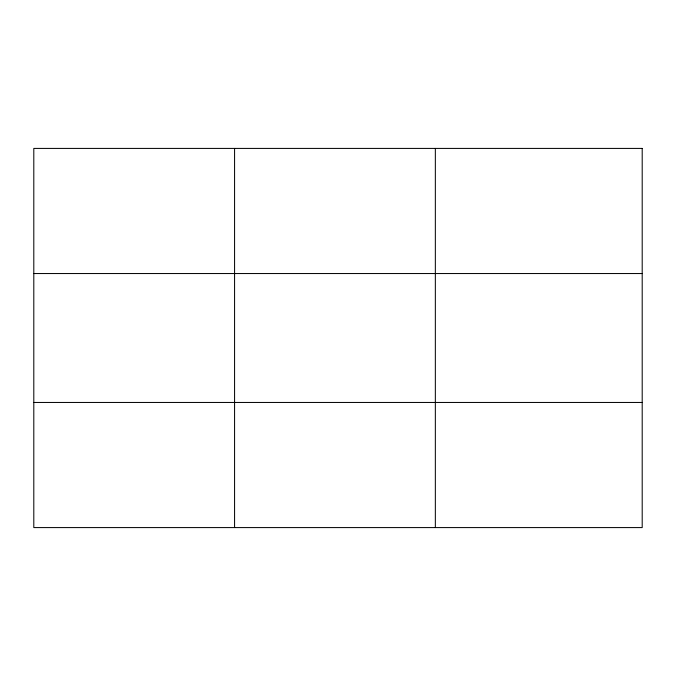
<?xml version="1.0" encoding="UTF-8"?>
<svg xmlns="http://www.w3.org/2000/svg" width="676" height="676" viewBox="0 0 676 676"><rect width="100%" height="100%" fill="white"/><g stroke="black" fill="none" stroke-linecap="round" stroke-linejoin="round"><path stroke-width="1.01" d="M234.572 527.584L234.572 148.416M435.344 527.584L435.344 148.416M33.8 273.543L642.2 273.543M33.8 402.457L642.2 402.457M642.2 148.416L642.2 527.584L33.8 527.584L33.8 148.416L642.2 148.416"/></g></svg>
